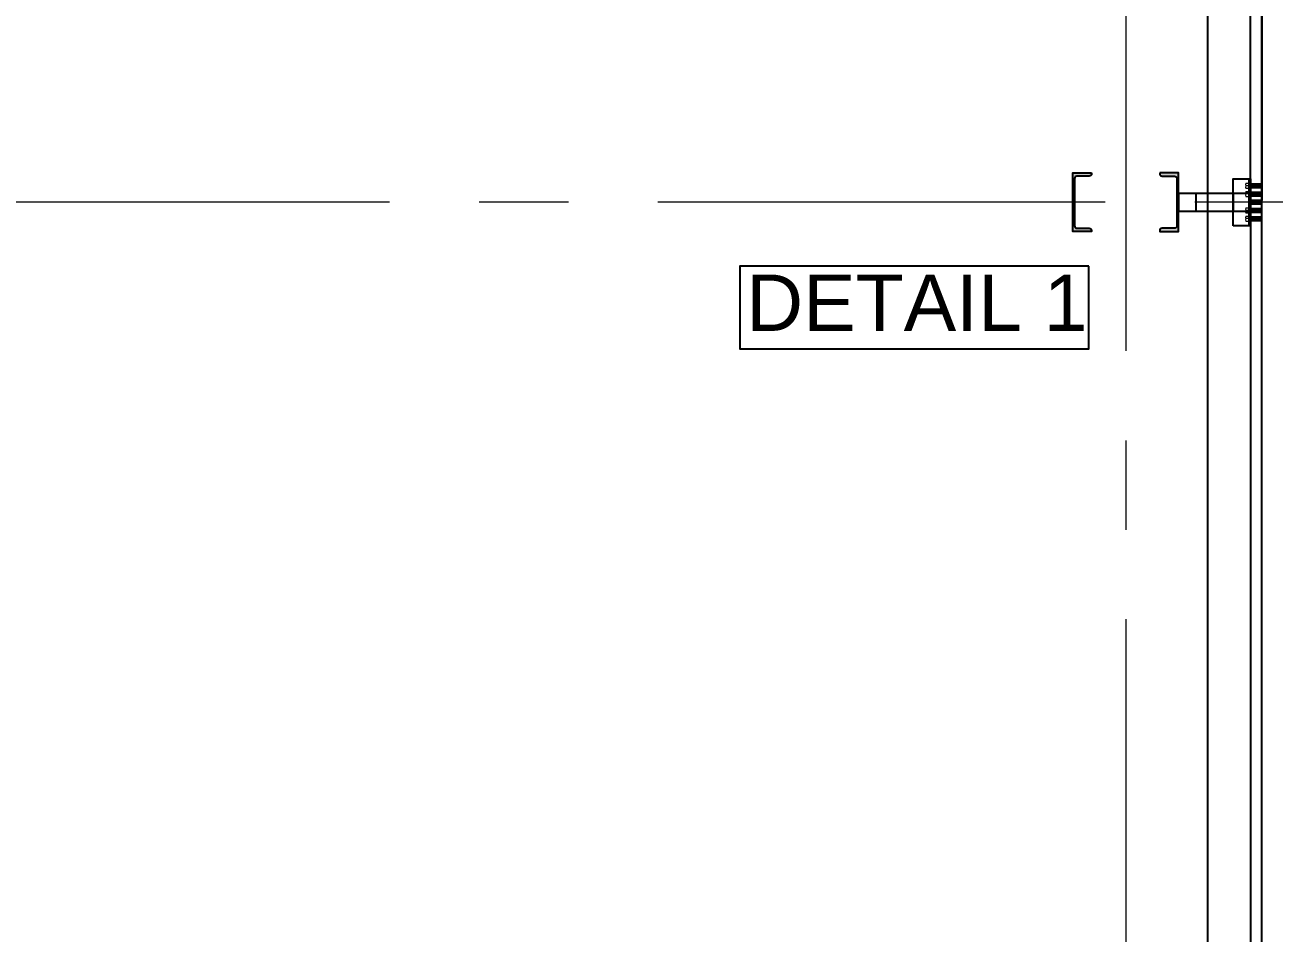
# Model space of a CAD drawing. Header units: millimetres. Extents: x 3470347 to 5996549, y -3470518 to 17149644.
# Drawn here: x 4857225 to 4862544, y 6614275 to 6618142 of the extents above; entities that cross this region are included whole.
import ezdxf
from ezdxf.enums import TextEntityAlignment as Align

# ---------------------------------------------------------------- set-up
doc = ezdxf.new("R2010")
doc.units = ezdxf.units.MM
doc.header["$MEASUREMENT"] = 0
doc.linetypes.add('CENTER', pattern=[50.8, 31.75, -6.35, 6.35, -6.35])
doc.layers.get('0').update_dxf_attribs({"linetype": 'CONTINUOUS', "lineweight": 25})
doc.layers.add('5', color=3, linetype='CONTINUOUS')
doc.layers.add('lintel', color=2, linetype='CONTINUOUS')
doc.layers.add('CENTER', color=8, linetype='CENTER', lineweight=0)
doc.layers.add('channnel', color=2, linetype='CONTINUOUS', lineweight=15)
doc.styles.add('TITLE', font='arial.ttf')

msp = doc.modelspace()

# ---------------------------------------------------------------- hatches: boundary and pattern name
at = {"transparency": 33554559}
h = msp.add_hatch(color=1, dxfattribs=at)
h.dxf.hatch_style = 1
h.paths.add_polyline_path([(4861687.87, 6617512.26), (4861687.87, 6617262.26), (4861767.87, 6617262.26), (4861767.87, 6617266.36, 0.4142136), (4861757.87, 6617276.36), (4861704.97, 6617276.36, -0.4142136), (4861694.97, 6617286.36), (4861694.97, 6617488.16, -0.4142136), (4861704.97, 6617498.16), (4861757.87, 6617498.16, 0.4142136), (4861767.87, 6617508.16), (4861767.87, 6617512.26)])
h = msp.add_hatch(color=1, dxfattribs=at)
h.dxf.hatch_style = 1
h.paths.add_polyline_path([(4862137.87, 6617512.26), (4862137.87, 6617262.26), (4862057.87, 6617262.26), (4862057.87, 6617266.36, -0.4142136), (4862067.87, 6617276.36), (4862120.77, 6617276.36, 0.4142136), (4862130.77, 6617286.36), (4862130.77, 6617488.16, 0.4142136), (4862120.77, 6617498.16), (4862067.87, 6617498.16, -0.4142136), (4862057.87, 6617508.16), (4862057.87, 6617512.26)])

# ---------------------------------------------------------------- linework, layer by layer
at = {"color": 3}
msp.add_line((4862436.87, 6617487.26, 0), (4862436.87, 6617287.26, 0), dxfattribs=at)
at = {"color": 8, "linetype": 'ByBlock'}
for p, q in [((4862436.87, 6617465.26, 0), (4862492.87, 6617465.26, 0)), ((4862436.87, 6617457.26, 0), (4862492.87, 6617457.26, 0)), ((4862436.87, 6617449.26, 0), (4862492.87, 6617449.26, 0)), ((4862436.87, 6617430.26, 0), (4862492.87, 6617430.26, 0)), ((4862436.87, 6617422.26, 0), (4862492.87, 6617422.26, 0)), ((4862436.87, 6617414.26, 0), (4862492.87, 6617414.26, 0)), ((4862436.87, 6617360.26, 0), (4862492.87, 6617360.26, 0)), ((4862436.87, 6617352.26, 0), (4862492.87, 6617352.26, 0)), ((4862436.87, 6617344.26, 0), (4862492.87, 6617344.26, 0)), ((4862436.87, 6617325.26, 0), (4862492.87, 6617325.26, 0)), ((4862436.87, 6617317.26, 0), (4862492.87, 6617317.26, 0)), ((4862436.87, 6617309.26, 0), (4862492.87, 6617309.26, 0))]:
    msp.add_line(p, q, dxfattribs=at)
at = {"color": 2}
for p, q in [((4862444.87, 6617393.93, 0), (4862492.87, 6617393.93, 0)), ((4862444.87, 6617393.93, 0), (4862492.87, 6617393.93, 0)), ((4862444.87, 6617380.59, 0), (4862492.87, 6617380.59, 0)), ((4862444.87, 6617380.59, 0), (4862492.87, 6617380.59, 0))]:
    msp.add_line(p, q, dxfattribs=at)
at = {"color": 8, "elevation": 0}
for points in [[(4832492.87, 6641107.26), (4832492.87, 6611107.26), (4862492.87, 6611107.26), (4862492.87, 6641107.26)], [(4832722.87, 6640877.26), (4832722.87, 6611337.26), (4862262.87, 6611337.26), (4862262.87, 6640877.26)]]:
    msp.add_lwpolyline(points, close=True, dxfattribs=at)
at = {"color": 6, "linetype": 'ByBlock', "elevation": 0}
for points in [[(4862492.87, 6623180.59), (4862492.87, 6617393.93), (4862444.87, 6617393.93), (4862444.87, 6623180.59)], [(4862492.87, 6611593.93), (4862492.87, 6617380.59), (4862444.87, 6617380.59), (4862444.87, 6611593.93)]]:
    msp.add_lwpolyline(points, close=True, dxfattribs=at)
at = {"color": 1, "elevation": 0}
for points in [[(4861767.87, 6617512.26), (4861767.87, 6617508.16, -0.4142136), (4861757.87, 6617498.16), (4861704.97, 6617498.16, 0.4142136), (4861694.97, 6617488.16), (4861694.97, 6617286.36, 0.4142136), (4861704.97, 6617276.36), (4861757.87, 6617276.36, -0.4142136), (4861767.87, 6617266.36), (4861767.87, 6617262.26), (4861687.87, 6617262.26), (4861687.87, 6617512.26)], [(4862057.87, 6617512.26), (4862057.87, 6617508.16, 0.4142136), (4862067.87, 6617498.16), (4862120.77, 6617498.16, -0.4142136), (4862130.77, 6617488.16), (4862130.77, 6617286.36, -0.4142136), (4862120.77, 6617276.36), (4862067.87, 6617276.36, 0.4142136), (4862057.87, 6617266.36), (4862057.87, 6617262.26), (4862137.87, 6617262.26), (4862137.87, 6617512.26)]]:
    msp.add_lwpolyline(points, format="xyb", close=True, dxfattribs=at)
at = {"color": 3, "elevation": 0}
for points in [[(4862369.87, 6617287.26), (4862369.87, 6617487.26), (4862444.87, 6617487.26), (4862444.87, 6617287.26)], [(4862212.87, 6617424.76), (4862137.87, 6617424.76), (4862137.87, 6617349.76), (4862212.87, 6617349.76)], [(4862444.87, 6617424.76), (4862369.87, 6617424.76), (4862369.87, 6617349.76), (4862444.87, 6617349.76)]]:
    msp.add_lwpolyline(points, close=True, dxfattribs=at)
at = {"layer": 'CENTER', "color": 8, "ltscale": 60}
for p, q in [((4861912.87, 6646090.98, 0), (4861912.87, 6608276.48, 0)), ((4864873.95, 6617387.26, 0), (4827811.52, 6617387.26, 0))]:
    msp.add_line(p, q, dxfattribs=at)
at = {"layer": 'channnel', "color": 8, "linetype": 'ByBlock'}
for p, q in [((4862424.55, 6617467.93, 0), (4862436.87, 6617467.93, 0)), ((4862436.87, 6617457.26, 0), (4862424.55, 6617457.26, 0)), ((4862436.87, 6617467.93, 0), (4862436.87, 6617446.59, 0)), ((4862436.87, 6617465.26, 0), (4862492.87, 6617465.26, 0)), ((4862451.27, 6617449.26, 0), (4862451.27, 6617465.26, 0)), ((4862492.87, 6617465.26, 0), (4862492.87, 6617449.26, 0)), ((4862424.55, 6617446.59, 0), (4862436.87, 6617446.59, 0)), ((4862424.55, 6617432.93, 0), (4862436.87, 6617432.93, 0)), ((4862436.87, 6617422.26, 0), (4862424.55, 6617422.26, 0)), ((4862424.55, 6617411.59, 0), (4862436.87, 6617411.59, 0)), ((4862436.87, 6617449.26, 0), (4862492.87, 6617449.26, 0)), ((4862436.87, 6617432.93, 0), (4862436.87, 6617411.59, 0)), ((4862436.87, 6617430.26, 0), (4862492.87, 6617430.26, 0)), ((4862436.87, 6617414.26, 0), (4862492.87, 6617414.26, 0)), ((4862451.27, 6617414.26, 0), (4862451.27, 6617430.26, 0)), ((4862492.87, 6617430.26, 0), (4862492.87, 6617414.26, 0)), ((4862424.55, 6617362.93, 0), (4862436.87, 6617362.93, 0)), ((4862436.87, 6617352.26, 0), (4862424.55, 6617352.26, 0)), ((4862436.87, 6617341.59, 0), (4862436.87, 6617362.93, 0)), ((4862436.87, 6617360.26, 0), (4862492.87, 6617360.26, 0)), ((4862451.27, 6617360.26, 0), (4862451.27, 6617344.26, 0)), ((4862492.87, 6617344.26, 0), (4862492.87, 6617360.26, 0)), ((4862424.55, 6617341.59, 0), (4862436.87, 6617341.59, 0)), ((4862424.55, 6617327.93, 0), (4862436.87, 6617327.93, 0)), ((4862436.87, 6617317.26, 0), (4862424.55, 6617317.26, 0)), ((4862424.55, 6617306.59, 0), (4862436.87, 6617306.59, 0)), ((4862436.87, 6617344.26, 0), (4862492.87, 6617344.26, 0)), ((4862436.87, 6617306.59, 0), (4862436.87, 6617327.93, 0)), ((4862436.87, 6617325.26, 0), (4862492.87, 6617325.26, 0)), ((4862436.87, 6617309.26, 0), (4862492.87, 6617309.26, 0)), ((4862451.27, 6617325.26, 0), (4862451.27, 6617309.26, 0)), ((4862492.87, 6617309.26, 0), (4862492.87, 6617325.26, 0))]:
    msp.add_line(p, q, dxfattribs=at)
at = {"layer": 'channnel', "color": 8, "linetype": 'Continuous'}
for p, q in [((4862450.61, 6617465.01, 0), (4862450.73, 6617465.26, 0)), ((4862451.27, 6617450.15, 0), (4862458.31, 6617465.26, 0)), ((4862451.27, 6617456.66, 0), (4862455.28, 6617465.26, 0)), ((4862451.27, 6617463.17, 0), (4862452.25, 6617465.26, 0)), ((4862451.27, 6617453.41, 0), (4862456.53, 6617464.68, 0)), ((4862451.27, 6617459.91, 0), (4862453.49, 6617464.68, 0)), ((4862452.64, 6617449.84, 0), (4862459.56, 6617464.68, 0)), ((4862453.65, 6617465.01, 0), (4862453.76, 6617465.26, 0)), ((4862453.89, 6617449.26, 0), (4862461.35, 6617465.26, 0)), ((4862455.68, 6617449.84, 0), (4862462.59, 6617464.68, 0)), ((4862456.68, 6617465.01, 0), (4862456.8, 6617465.26, 0)), ((4862456.92, 6617449.26, 0), (4862464.38, 6617465.26, 0)), ((4862458.71, 6617449.84, 0), (4862465.63, 6617464.68, 0)), ((4862458.85, 6617449.84, 0), (4862459.1, 6617464.68, 0)), ((4862459.5, 6617449.26, 0), (4862466.96, 6617465.26, 0)), ((4862464.78, 6617449.84, 0), (4862459.7, 6617464.68, 0)), ((4862459.72, 6617465.01, 0), (4862459.83, 6617465.26, 0)), ((4862459.96, 6617449.26, 0), (4862467.42, 6617465.26, 0)), ((4862460.09, 6617449.26, 0), (4862460.89, 6617465.26, 0)), ((4862461.28, 6617449.84, 0), (4862468.2, 6617464.68, 0)), ((4862466.02, 6617449.26, 0), (4862461.49, 6617465.26, 0)), ((4862461.74, 6617449.84, 0), (4862468.66, 6617464.68, 0)), ((4862461.88, 6617449.84, 0), (4862462.13, 6617464.68, 0)), ((4862462.53, 6617449.26, 0), (4862469.99, 6617465.26, 0)), ((4862462.75, 6617465.01, 0), (4862462.87, 6617465.26, 0)), ((4862462.99, 6617449.26, 0), (4862470.45, 6617465.26, 0)), ((4862468.46, 6617449.26, 0), (4862463.92, 6617465.26, 0)), ((4862464.32, 6617449.84, 0), (4862471.24, 6617464.68, 0)), ((4862470.25, 6617449.84, 0), (4862465.17, 6617464.68, 0)), ((4862465.56, 6617449.26, 0), (4862473.02, 6617465.26, 0)), ((4862465.78, 6617465.01, 0), (4862465.9, 6617465.26, 0)), ((4862467.35, 6617449.84, 0), (4862474.27, 6617464.68, 0)), ((4862467.81, 6617449.84, 0), (4862468.06, 6617464.68, 0)), ((4862468.6, 6617449.26, 0), (4862476.06, 6617465.26, 0)), ((4862469.06, 6617449.26, 0), (4862469.85, 6617465.26, 0)), ((4862470.39, 6617449.84, 0), (4862477.3, 6617464.68, 0)), ((4862471.63, 6617449.26, 0), (4862479.09, 6617465.26, 0)), ((4862473.42, 6617449.84, 0), (4862480.34, 6617464.68, 0)), ((4862474.67, 6617449.26, 0), (4862482.13, 6617465.26, 0)), ((4862476.45, 6617449.84, 0), (4862483.37, 6617464.68, 0)), ((4862477.7, 6617449.26, 0), (4862485.16, 6617465.26, 0)), ((4862479.22, 6617449.26, 0), (4862486.41, 6617464.68, 0)), ((4862481.01, 6617449.84, 0), (4862488.2, 6617465.26, 0)), ((4862482.25, 6617449.26, 0), (4862489.44, 6617464.68, 0)), ((4862484.04, 6617449.84, 0), (4862491.23, 6617465.26, 0)), ((4862485.29, 6617449.26, 0), (4862492.48, 6617464.68, 0)), ((4862487.07, 6617449.84, 0), (4862492.87, 6617462.27, 0)), ((4862488.32, 6617449.26, 0), (4862492.87, 6617459.02, 0)), ((4862490.11, 6617449.84, 0), (4862492.87, 6617455.76, 0)), ((4862450.61, 6617430.01, 0), (4862450.73, 6617430.26, 0)), ((4862451.27, 6617415.15, 0), (4862458.31, 6617430.26, 0)), ((4862451.27, 6617421.66, 0), (4862455.28, 6617430.26, 0)), ((4862451.27, 6617428.17, 0), (4862452.25, 6617430.26, 0)), ((4862451.27, 6617418.41, 0), (4862456.53, 6617429.68, 0)), ((4862451.27, 6617424.91, 0), (4862453.49, 6617429.68, 0)), ((4862452.64, 6617414.84, 0), (4862459.56, 6617429.68, 0)), ((4862453.65, 6617430.01, 0), (4862453.76, 6617430.26, 0)), ((4862453.89, 6617414.26, 0), (4862461.35, 6617430.26, 0)), ((4862455.68, 6617414.84, 0), (4862462.59, 6617429.68, 0)), ((4862456.68, 6617430.01, 0), (4862456.8, 6617430.26, 0)), ((4862456.92, 6617414.26, 0), (4862464.38, 6617430.26, 0)), ((4862458.71, 6617414.84, 0), (4862465.63, 6617429.68, 0)), ((4862458.85, 6617414.84, 0), (4862459.1, 6617429.68, 0)), ((4862459.5, 6617414.26, 0), (4862466.96, 6617430.26, 0)), ((4862464.78, 6617414.84, 0), (4862459.7, 6617429.68, 0)), ((4862459.72, 6617430.01, 0), (4862459.83, 6617430.26, 0)), ((4862459.96, 6617414.26, 0), (4862467.42, 6617430.26, 0)), ((4862460.09, 6617414.26, 0), (4862460.89, 6617430.26, 0)), ((4862461.28, 6617414.84, 0), (4862468.2, 6617429.68, 0)), ((4862466.02, 6617414.26, 0), (4862461.49, 6617430.26, 0)), ((4862461.74, 6617414.84, 0), (4862468.66, 6617429.68, 0)), ((4862461.88, 6617414.84, 0), (4862462.13, 6617429.68, 0)), ((4862462.53, 6617414.26, 0), (4862469.99, 6617430.26, 0)), ((4862462.75, 6617430.01, 0), (4862462.87, 6617430.26, 0)), ((4862462.99, 6617414.26, 0), (4862470.45, 6617430.26, 0)), ((4862468.46, 6617414.26, 0), (4862463.92, 6617430.26, 0)), ((4862464.32, 6617414.84, 0), (4862471.24, 6617429.68, 0)), ((4862470.25, 6617414.84, 0), (4862465.17, 6617429.68, 0)), ((4862465.56, 6617414.26, 0), (4862473.02, 6617430.26, 0)), ((4862465.78, 6617430.01, 0), (4862465.9, 6617430.26, 0)), ((4862467.35, 6617414.84, 0), (4862474.27, 6617429.68, 0)), ((4862467.81, 6617414.84, 0), (4862468.06, 6617429.68, 0)), ((4862468.6, 6617414.26, 0), (4862476.06, 6617430.26, 0)), ((4862469.06, 6617414.26, 0), (4862469.85, 6617430.26, 0)), ((4862470.39, 6617414.84, 0), (4862477.3, 6617429.68, 0)), ((4862471.63, 6617414.26, 0), (4862479.09, 6617430.26, 0)), ((4862473.42, 6617414.84, 0), (4862480.34, 6617429.68, 0)), ((4862474.67, 6617414.26, 0), (4862482.13, 6617430.26, 0)), ((4862476.45, 6617414.84, 0), (4862483.37, 6617429.68, 0)), ((4862477.7, 6617414.26, 0), (4862485.16, 6617430.26, 0)), ((4862479.22, 6617414.26, 0), (4862486.41, 6617429.68, 0)), ((4862481.01, 6617414.84, 0), (4862488.2, 6617430.26, 0)), ((4862482.25, 6617414.26, 0), (4862489.44, 6617429.68, 0)), ((4862484.04, 6617414.84, 0), (4862491.23, 6617430.26, 0)), ((4862485.29, 6617414.26, 0), (4862492.48, 6617429.68, 0)), ((4862487.07, 6617414.84, 0), (4862492.87, 6617427.27, 0)), ((4862488.32, 6617414.26, 0), (4862492.87, 6617424.02, 0)), ((4862490.11, 6617414.84, 0), (4862492.87, 6617420.76, 0)), ((4862491.36, 6617449.26, 0), (4862492.87, 6617452.51, 0)), ((4862491.36, 6617414.26, 0), (4862492.87, 6617417.51, 0)), ((4862451.27, 6617359.37, 0), (4862458.31, 6617344.26, 0)), ((4862451.27, 6617356.12, 0), (4862456.53, 6617344.84, 0)), ((4862451.27, 6617352.86, 0), (4862455.28, 6617344.26, 0)), ((4862451.27, 6617349.61, 0), (4862453.49, 6617344.84, 0)), ((4862452.64, 6617359.68, 0), (4862459.56, 6617344.84, 0)), ((4862453.89, 6617360.26, 0), (4862461.35, 6617344.26, 0)), ((4862455.68, 6617359.68, 0), (4862462.59, 6617344.84, 0)), ((4862456.92, 6617360.26, 0), (4862464.38, 6617344.26, 0)), ((4862458.71, 6617359.68, 0), (4862465.63, 6617344.84, 0)), ((4862458.85, 6617359.68, 0), (4862459.1, 6617344.84, 0)), ((4862459.5, 6617360.26, 0), (4862466.96, 6617344.26, 0)), ((4862464.78, 6617359.68, 0), (4862459.7, 6617344.84, 0)), ((4862459.96, 6617360.26, 0), (4862467.42, 6617344.26, 0)), ((4862460.09, 6617360.26, 0), (4862460.89, 6617344.26, 0)), ((4862461.28, 6617359.68, 0), (4862468.2, 6617344.84, 0)), ((4862466.02, 6617360.26, 0), (4862461.49, 6617344.26, 0)), ((4862461.74, 6617359.68, 0), (4862468.66, 6617344.84, 0)), ((4862461.88, 6617359.68, 0), (4862462.13, 6617344.84, 0)), ((4862462.53, 6617360.26, 0), (4862469.99, 6617344.26, 0)), ((4862462.99, 6617360.26, 0), (4862470.45, 6617344.26, 0)), ((4862468.46, 6617360.26, 0), (4862463.92, 6617344.26, 0)), ((4862464.32, 6617359.68, 0), (4862471.24, 6617344.84, 0)), ((4862470.25, 6617359.68, 0), (4862465.17, 6617344.84, 0)), ((4862465.56, 6617360.26, 0), (4862473.02, 6617344.26, 0)), ((4862467.35, 6617359.68, 0), (4862474.27, 6617344.84, 0)), ((4862467.81, 6617359.68, 0), (4862468.06, 6617344.84, 0)), ((4862468.6, 6617360.26, 0), (4862476.06, 6617344.26, 0)), ((4862469.06, 6617360.26, 0), (4862469.85, 6617344.26, 0)), ((4862470.39, 6617359.68, 0), (4862477.3, 6617344.84, 0)), ((4862471.63, 6617360.26, 0), (4862479.09, 6617344.26, 0)), ((4862473.42, 6617359.68, 0), (4862480.34, 6617344.84, 0)), ((4862474.67, 6617360.26, 0), (4862482.13, 6617344.26, 0)), ((4862476.45, 6617359.68, 0), (4862483.37, 6617344.84, 0)), ((4862477.7, 6617360.26, 0), (4862485.16, 6617344.26, 0)), ((4862479.22, 6617360.26, 0), (4862486.41, 6617344.84, 0)), ((4862481.01, 6617359.68, 0), (4862488.2, 6617344.26, 0)), ((4862482.25, 6617360.26, 0), (4862489.44, 6617344.84, 0)), ((4862484.04, 6617359.68, 0), (4862491.23, 6617344.26, 0)), ((4862485.29, 6617360.26, 0), (4862492.48, 6617344.84, 0)), ((4862487.07, 6617359.68, 0), (4862492.87, 6617347.25, 0)), ((4862488.32, 6617360.26, 0), (4862492.87, 6617350.5, 0)), ((4862490.11, 6617359.68, 0), (4862492.87, 6617353.76, 0)), ((4862491.36, 6617360.26, 0), (4862492.87, 6617357.01, 0)), ((4862450.61, 6617344.51, 0), (4862450.73, 6617344.26, 0)), ((4862450.61, 6617309.51, 0), (4862450.73, 6617309.26, 0)), ((4862451.27, 6617346.35, 0), (4862452.25, 6617344.26, 0)), ((4862451.27, 6617324.37, 0), (4862458.31, 6617309.26, 0)), ((4862451.27, 6617321.12, 0), (4862456.53, 6617309.84, 0)), ((4862451.27, 6617317.86, 0), (4862455.28, 6617309.26, 0)), ((4862451.27, 6617314.61, 0), (4862453.49, 6617309.84, 0)), ((4862451.27, 6617311.35, 0), (4862452.25, 6617309.26, 0)), ((4862452.64, 6617324.68, 0), (4862459.56, 6617309.84, 0)), ((4862453.65, 6617344.51, 0), (4862453.76, 6617344.26, 0)), ((4862453.65, 6617309.51, 0), (4862453.76, 6617309.26, 0)), ((4862453.89, 6617325.26, 0), (4862461.35, 6617309.26, 0)), ((4862455.68, 6617324.68, 0), (4862462.59, 6617309.84, 0)), ((4862456.68, 6617344.51, 0), (4862456.8, 6617344.26, 0)), ((4862456.68, 6617309.51, 0), (4862456.8, 6617309.26, 0)), ((4862456.92, 6617325.26, 0), (4862464.38, 6617309.26, 0)), ((4862458.71, 6617324.68, 0), (4862465.63, 6617309.84, 0)), ((4862458.85, 6617324.68, 0), (4862459.1, 6617309.84, 0)), ((4862459.5, 6617325.26, 0), (4862466.96, 6617309.26, 0)), ((4862464.78, 6617324.68, 0), (4862459.7, 6617309.84, 0)), ((4862459.72, 6617344.51, 0), (4862459.83, 6617344.26, 0)), ((4862459.72, 6617309.51, 0), (4862459.83, 6617309.26, 0)), ((4862459.96, 6617325.26, 0), (4862467.42, 6617309.26, 0)), ((4862460.09, 6617325.26, 0), (4862460.89, 6617309.26, 0)), ((4862461.28, 6617324.68, 0), (4862468.2, 6617309.84, 0)), ((4862466.02, 6617325.26, 0), (4862461.49, 6617309.26, 0)), ((4862461.74, 6617324.68, 0), (4862468.66, 6617309.84, 0)), ((4862461.88, 6617324.68, 0), (4862462.13, 6617309.84, 0)), ((4862462.53, 6617325.26, 0), (4862469.99, 6617309.26, 0)), ((4862462.75, 6617344.51, 0), (4862462.87, 6617344.26, 0)), ((4862462.75, 6617309.51, 0), (4862462.87, 6617309.26, 0)), ((4862462.99, 6617325.26, 0), (4862470.45, 6617309.26, 0)), ((4862468.46, 6617325.26, 0), (4862463.92, 6617309.26, 0)), ((4862464.32, 6617324.68, 0), (4862471.24, 6617309.84, 0)), ((4862470.25, 6617324.68, 0), (4862465.17, 6617309.84, 0)), ((4862465.56, 6617325.26, 0), (4862473.02, 6617309.26, 0)), ((4862465.78, 6617344.51, 0), (4862465.9, 6617344.26, 0)), ((4862465.78, 6617309.51, 0), (4862465.9, 6617309.26, 0)), ((4862467.35, 6617324.68, 0), (4862474.27, 6617309.84, 0)), ((4862467.81, 6617324.68, 0), (4862468.06, 6617309.84, 0)), ((4862468.6, 6617325.26, 0), (4862476.06, 6617309.26, 0)), ((4862469.06, 6617325.26, 0), (4862469.85, 6617309.26, 0)), ((4862470.39, 6617324.68, 0), (4862477.3, 6617309.84, 0)), ((4862471.63, 6617325.26, 0), (4862479.09, 6617309.26, 0)), ((4862473.42, 6617324.68, 0), (4862480.34, 6617309.84, 0)), ((4862474.67, 6617325.26, 0), (4862482.13, 6617309.26, 0)), ((4862476.45, 6617324.68, 0), (4862483.37, 6617309.84, 0)), ((4862477.7, 6617325.26, 0), (4862485.16, 6617309.26, 0)), ((4862479.22, 6617325.26, 0), (4862486.41, 6617309.84, 0)), ((4862481.01, 6617324.68, 0), (4862488.2, 6617309.26, 0)), ((4862482.25, 6617325.26, 0), (4862489.44, 6617309.84, 0)), ((4862484.04, 6617324.68, 0), (4862491.23, 6617309.26, 0)), ((4862485.29, 6617325.26, 0), (4862492.48, 6617309.84, 0)), ((4862487.07, 6617324.68, 0), (4862492.87, 6617312.25, 0)), ((4862488.32, 6617325.26, 0), (4862492.87, 6617315.5, 0)), ((4862490.11, 6617324.68, 0), (4862492.87, 6617318.76, 0)), ((4862491.36, 6617325.26, 0), (4862492.87, 6617322.01, 0))]:
    msp.add_line(p, q, dxfattribs=at)
at = {"layer": 'channnel', "color": 8, "linetype": 'ByBlock'}
for centre in [(4862438.09, 6617462.59, 0), (4862438.09, 6617451.93, 0), (4862438.09, 6617427.59, 0), (4862438.09, 6617416.93, 0), (4862438.09, 6617357.59, 0), (4862438.09, 6617346.93, 0), (4862438.09, 6617322.59, 0), (4862438.09, 6617311.93, 0)]:
    msp.add_arc(centre, 14.55, 158.49843, 201.50157, dxfattribs=at)
at = {"layer": 'channnel', "color": 8, "linetype": 'Continuous'}
for centre, radius, start, end in [((4862452.87, 6617464.97, 0), 0.688, 335, 155), ((4862455.9, 6617464.97, 0), 0.688, 335, 155), ((4862458.94, 6617464.97, 0), 0.688, 335, 155), ((4862463.36, 6617485.68, 0), 21.43, 258.54129, 287.64483), ((4862463.95, 6617485.68, 0), 21.43, 258.54129, 287.64483), ((4862461.51, 6617464.97, 0), 0.688, 335, 155), ((4862461.97, 6617464.97, 0), 0.688, 335, 155), ((4862464.11, 6617457.41, 0), 8.28, 61.4339, 108.4716), ((4862464.54, 6617464.97, 0), 0.688, 335, 155), ((4862465.01, 6617464.97, 0), 0.688, 335, 155), ((4862467.58, 6617464.97, 0), 0.688, 335, 155), ((4862468.04, 6617464.97, 0), 0.688, 335, 155), ((4862470.61, 6617464.97, 0), 0.687, 335, 155), ((4862473.65, 6617464.97, 0), 0.688, 335, 155), ((4862476.68, 6617464.97, 0), 0.688, 335, 155), ((4862479.72, 6617464.97, 0), 0.688, 335, 155), ((4862482.75, 6617464.97, 0), 0.688, 335, 155), ((4862485.78, 6617464.97, 0), 0.688, 335, 155), ((4862488.82, 6617464.97, 0), 0.688, 335, 155), ((4862491.85, 6617464.97, 0), 0.688, 335, 155), ((4862452.87, 6617429.97, 0), 0.688, 335, 155), ((4862453.26, 6617449.55, 0), 0.687, 155, 335), ((4862453.26, 6617414.55, 0), 0.687, 155, 335), ((4862455.9, 6617429.97, 0), 0.688, 335, 155), ((4862456.3, 6617449.55, 0), 0.687, 155, 335), ((4862456.3, 6617414.55, 0), 0.687, 155, 335), ((4862458.94, 6617429.97, 0), 0.688, 335, 155), ((4862459.33, 6617449.55, 0), 0.687, 155, 335), ((4862459.33, 6617414.55, 0), 0.687, 155, 335), ((4862459.47, 6617449.55, 0), 0.688, 155, 335), ((4862459.47, 6617414.55, 0), 0.688, 155, 335), ((4862463.36, 6617450.68, 0), 21.43, 258.54129, 287.64483), ((4862465.99, 6617428.84, 0), 21.43, 78.54129, 107.64483), ((4862465.99, 6617393.84, 0), 21.43, 78.54129, 107.64483), ((4862463.95, 6617450.68, 0), 21.43, 258.54129, 287.64483), ((4862461.51, 6617429.97, 0), 0.688, 335, 155), ((4862461.91, 6617449.55, 0), 0.687, 155, 335), ((4862461.91, 6617414.55, 0), 0.687, 155, 335), ((4862461.97, 6617429.97, 0), 0.688, 335, 155), ((4862464.11, 6617422.41, 0), 8.28, 61.4339, 108.4716), ((4862462.37, 6617449.55, 0), 0.687, 155, 335), ((4862462.37, 6617414.55, 0), 0.687, 155, 335), ((4862465.84, 6617457.11, 0), 8.28, 241.4339, 288.4716), ((4862465.84, 6617422.11, 0), 8.28, 241.4339, 288.4716), ((4862464.54, 6617429.97, 0), 0.688, 335, 155), ((4862464.94, 6617449.55, 0), 0.688, 155, 335), ((4862464.94, 6617414.55, 0), 0.688, 155, 335), ((4862465.01, 6617429.97, 0), 0.688, 335, 155), ((4862465.4, 6617449.55, 0), 0.687, 155, 335), ((4862465.4, 6617414.55, 0), 0.687, 155, 335), ((4862467.58, 6617429.97, 0), 0.688, 335, 155), ((4862467.97, 6617449.55, 0), 0.688, 155, 335), ((4862467.97, 6617414.55, 0), 0.688, 155, 335), ((4862468.04, 6617429.97, 0), 0.688, 335, 155), ((4862468.44, 6617449.55, 0), 0.687, 155, 335), ((4862468.44, 6617414.55, 0), 0.687, 155, 335), ((4862470.61, 6617429.97, 0), 0.687, 335, 155), ((4862471.01, 6617449.55, 0), 0.687, 155, 335), ((4862471.01, 6617414.55, 0), 0.687, 155, 335), ((4862473.65, 6617429.97, 0), 0.688, 335, 155), ((4862474.04, 6617449.55, 0), 0.688, 155, 335), ((4862474.04, 6617414.55, 0), 0.688, 155, 335), ((4862476.68, 6617429.97, 0), 0.688, 335, 155), ((4862477.08, 6617449.55, 0), 0.688, 155, 335), ((4862477.08, 6617414.55, 0), 0.688, 155, 335), ((4862479.72, 6617429.97, 0), 0.688, 335, 155), ((4862481.63, 6617449.55, 0), 0.688, 155, 335), ((4862481.63, 6617414.55, 0), 0.688, 155, 335), ((4862482.75, 6617429.97, 0), 0.688, 335, 155), ((4862484.66, 6617449.55, 0), 0.688, 155, 335), ((4862484.66, 6617414.55, 0), 0.688, 155, 335), ((4862485.78, 6617429.97, 0), 0.688, 335, 155), ((4862487.7, 6617449.55, 0), 0.687, 155, 335), ((4862487.7, 6617414.55, 0), 0.687, 155, 335), ((4862488.82, 6617429.97, 0), 0.688, 335, 155), ((4862490.73, 6617449.55, 0), 0.688, 155, 335), ((4862490.73, 6617414.55, 0), 0.688, 155, 335), ((4862491.85, 6617429.97, 0), 0.688, 335, 155), ((4862453.26, 6617359.97, 0), 0.687, 25, 205), ((4862456.3, 6617359.97, 0), 0.687, 25, 205), ((4862459.33, 6617359.97, 0), 0.687, 25, 205), ((4862459.47, 6617359.97, 0), 0.688, 25, 205), ((4862465.99, 6617380.68, 0), 21.43, 252.35517, 281.45871), ((4862461.91, 6617359.97, 0), 0.687, 25, 205), ((4862462.37, 6617359.97, 0), 0.687, 25, 205), ((4862465.84, 6617352.41, 0), 8.28, 71.5284, 118.5661), ((4862464.94, 6617359.97, 0), 0.688, 25, 205), ((4862465.4, 6617359.97, 0), 0.687, 25, 205), ((4862467.97, 6617359.97, 0), 0.688, 25, 205), ((4862468.44, 6617359.97, 0), 0.687, 25, 205), ((4862471.01, 6617359.97, 0), 0.687, 25, 205), ((4862474.04, 6617359.97, 0), 0.688, 25, 205), ((4862477.08, 6617359.97, 0), 0.688, 25, 205), ((4862481.63, 6617359.97, 0), 0.688, 25, 205), ((4862484.66, 6617359.97, 0), 0.688, 25, 205), ((4862487.7, 6617359.97, 0), 0.687, 25, 205), ((4862490.73, 6617359.97, 0), 0.688, 25, 205), ((4862452.87, 6617344.55, 0), 0.688, 205, 25), ((4862452.87, 6617309.55, 0), 0.688, 205, 25), ((4862453.26, 6617324.97, 0), 0.687, 25, 205), ((4862455.9, 6617344.55, 0), 0.688, 205, 25), ((4862455.9, 6617309.55, 0), 0.688, 205, 25), ((4862456.3, 6617324.97, 0), 0.687, 25, 205), ((4862458.94, 6617344.55, 0), 0.688, 205, 25), ((4862458.94, 6617309.55, 0), 0.688, 205, 25), ((4862459.33, 6617324.97, 0), 0.687, 25, 205), ((4862459.47, 6617324.97, 0), 0.688, 25, 205), ((4862463.36, 6617323.84, 0), 21.43, 72.35517, 101.45871), ((4862463.36, 6617288.84, 0), 21.43, 72.35517, 101.45871), ((4862465.99, 6617345.68, 0), 21.43, 252.35517, 281.45871), ((4862463.95, 6617323.84, 0), 21.43, 72.35517, 101.45871), ((4862463.95, 6617288.84, 0), 21.43, 72.35517, 101.45871), ((4862461.51, 6617344.55, 0), 0.688, 205, 25), ((4862461.51, 6617309.55, 0), 0.688, 205, 25), ((4862461.91, 6617324.97, 0), 0.687, 25, 205), ((4862461.97, 6617344.55, 0), 0.688, 205, 25), ((4862461.97, 6617309.55, 0), 0.688, 205, 25), ((4862464.11, 6617352.11, 0), 8.28, 251.5284, 298.5661), ((4862464.11, 6617317.11, 0), 8.28, 251.5284, 298.5661), ((4862462.37, 6617324.97, 0), 0.687, 25, 205), ((4862465.84, 6617317.41, 0), 8.28, 71.5284, 118.5661), ((4862464.54, 6617344.55, 0), 0.688, 205, 25), ((4862464.54, 6617309.55, 0), 0.688, 205, 25), ((4862464.94, 6617324.97, 0), 0.688, 25, 205), ((4862465.01, 6617344.55, 0), 0.688, 205, 25), ((4862465.01, 6617309.55, 0), 0.688, 205, 25), ((4862465.4, 6617324.97, 0), 0.687, 25, 205), ((4862467.58, 6617344.55, 0), 0.688, 205, 25), ((4862467.58, 6617309.55, 0), 0.688, 205, 25), ((4862467.97, 6617324.97, 0), 0.688, 25, 205), ((4862468.04, 6617344.55, 0), 0.688, 205, 25), ((4862468.04, 6617309.55, 0), 0.688, 205, 25), ((4862468.44, 6617324.97, 0), 0.687, 25, 205), ((4862470.61, 6617344.55, 0), 0.687, 205, 25), ((4862470.61, 6617309.55, 0), 0.687, 205, 25), ((4862471.01, 6617324.97, 0), 0.687, 25, 205), ((4862473.65, 6617344.55, 0), 0.688, 205, 25), ((4862473.65, 6617309.55, 0), 0.688, 205, 25), ((4862474.04, 6617324.97, 0), 0.688, 25, 205), ((4862476.68, 6617344.55, 0), 0.688, 205, 25), ((4862476.68, 6617309.55, 0), 0.688, 205, 25), ((4862477.08, 6617324.97, 0), 0.688, 25, 205), ((4862479.72, 6617344.55, 0), 0.688, 205, 25), ((4862479.72, 6617309.55, 0), 0.688, 205, 25), ((4862481.63, 6617324.97, 0), 0.688, 25, 205), ((4862482.75, 6617344.55, 0), 0.688, 205, 25), ((4862482.75, 6617309.55, 0), 0.688, 205, 25), ((4862484.66, 6617324.97, 0), 0.688, 25, 205), ((4862485.78, 6617344.55, 0), 0.688, 205, 25), ((4862485.78, 6617309.55, 0), 0.688, 205, 25), ((4862487.7, 6617324.97, 0), 0.687, 25, 205), ((4862488.82, 6617344.55, 0), 0.688, 205, 25), ((4862488.82, 6617309.55, 0), 0.688, 205, 25), ((4862490.73, 6617324.97, 0), 0.688, 25, 205), ((4862491.85, 6617344.55, 0), 0.688, 205, 25), ((4862491.85, 6617309.55, 0), 0.688, 205, 25)]:
    msp.add_arc(centre, radius, start, end, dxfattribs=at)
at = {"layer": 'lintel', "color": 5, "linetype": 'ByBlock', "elevation": 0}
msp.add_lwpolyline([(4862492.87, 6617349.76), (4862492.87, 6617424.76), (4862137.87, 6617424.76), (4862137.87, 6617349.76), (4862492.87, 6617349.76)], dxfattribs=at)
at = {"layer": 'lintel', "color": 1, "linetype": 'ByBlock'}
msp.add_lwpolyline([(4861756.45, 6617115.48), (4860269.67, 6617115.48), (4860269.67, 6616762.78), (4861756.45, 6616762.78)], close=True, dxfattribs=at)

# ---------------------------------------------------------------- texts
at = {"layer": '5', "linetype": 'ByBlock', "style": 'TITLE'}
msp.add_text('DETAIL 1', height=240, dxfattribs=at).set_placement((4861023.62, 6616959.3), align=Align.MIDDLE_CENTER)

doc.saveas('drawing.dxf')
